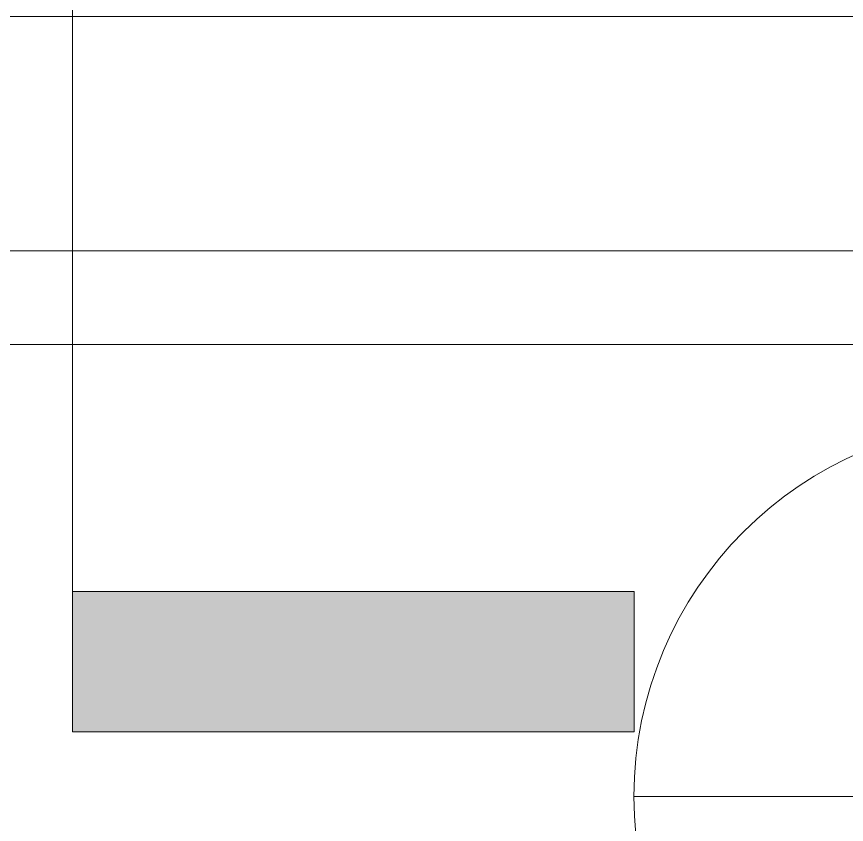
# Model space of a CAD drawing. Header units: inches. Extents: x -23565 to -43, y -324 to 853.
# Drawn here: x -11016 to -10909.7, y -109.5 to -6 of the extents above; entities that cross this region are included whole.
import ezdxf

# ---------------------------------------------------------------- set-up
doc = ezdxf.new("R2010")
doc.units = ezdxf.units.IN
doc.header["$MEASUREMENT"] = 0
for name, color, linetype, lineweight in [('A-ANNO-SYMB', 150, 'Continuous', 9), ('A-FLOR', 192, 'Continuous', 13), ('G-ANNO-SYMB', 111, 'Continuous', 9), ('S-FNDN', 32, 'Continuous', 13)]:
    doc.layers.add(name, color=color, linetype=linetype, lineweight=lineweight)

# ---------------------------------------------------------------- blocks, each defined once
blk = doc.blocks.new('Struct_Xcel_Sports Complex_rvt-3-Building Section - North_South looking East _ Lounge')
at = {"layer": 'A-FLOR', "color": 7}
blk.add_line((21132.3, -6), (22790.8, -6), dxfattribs=at)
at = {"layer": 'S-FNDN', "color": 8, "lineweight": 9}
for p, q in [((22573.05, -36), (22753.05, -36)), ((22753.05, -48), (22573.05, -48))]:
    blk.add_line(p, q, dxfattribs=at)
blk = doc.blocks.new('Section - 3_32_ x 3_8_-18514-Building Section - North_South looking East _ Lounge')
at = {"layer": 'G-ANNO-SYMB'}
blk.add_hatch(color=256, dxfattribs=at).paths.add_polyline_path([(22320.83, -79.66), (22248.83, -79.66), (22248.83, -97.66), (22320.83, -97.66)], flags=0)
for p, q in [((22248.83, -97.66), (22248.83, -79.66)), ((22248.83, -79.66), (22320.83, -79.66)), ((22320.83, -79.66), (22320.83, -97.66)), ((22320.83, -97.66), (22248.83, -97.66))]:
    blk.add_line(p, q, dxfattribs=at)
blk = doc.blocks.new('Section - Callout Head-19020-Building Section - North_South looking East _ Lounge')
at = {"layer": 'A-ANNO-SYMB'}
blk.add_line((22660.58, -105.93), (22756.58, -105.93), dxfattribs=at)
for start, end in [(0, 180), (180, 360)]:
    blk.add_arc((22708.58, -105.93), 48, start, end, dxfattribs=at)

msp = doc.modelspace()

# ---------------------------------------------------------------- linework, layer by layer
at = {"layer": 'G-ANNO-SYMB'}
msp.add_line((-11008.87887, 545.15708), (-11008.87887, -79.66081), dxfattribs=at)

# ---------------------------------------------------------------- block references
at = {"color": 250, "lineweight": 5}
msp.add_blockref('Struct_Xcel_Sports Complex_rvt-3-Building Section - North_South looking East _ Lounge', (-33597.50916, 0), dxfattribs=at)
at = {"layer": 'A-ANNO-SYMB'}
msp.add_blockref('Section - Callout Head-19020-Building Section - North_South looking East _ Lounge', (-33597.50916, 0), dxfattribs=at)
at = {"layer": 'G-ANNO-SYMB'}
msp.add_blockref('Section - 3_32_ x 3_8_-18514-Building Section - North_South looking East _ Lounge', (-33257.71196, 0), dxfattribs=at)

doc.saveas('drawing.dxf')
